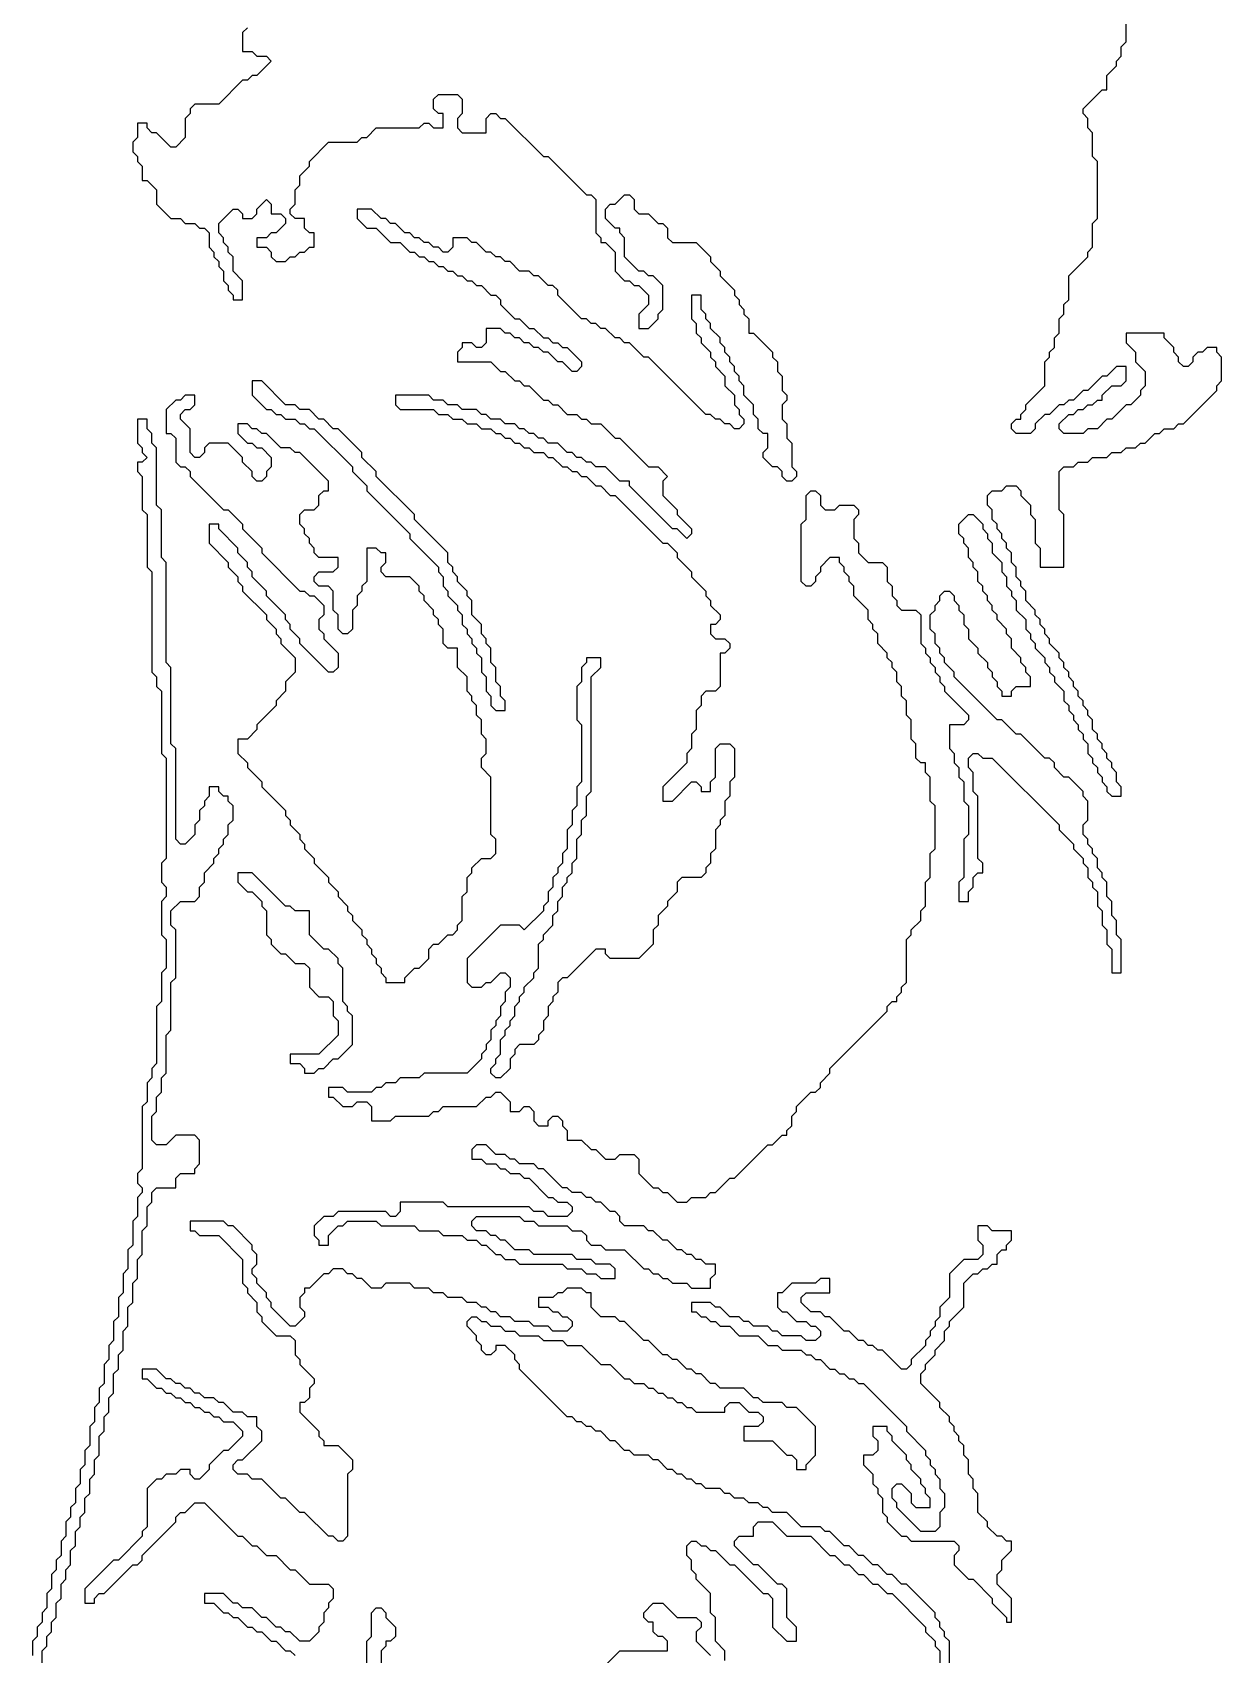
# Model space of a CAD drawing. Header units: metres. Extents: x 0 to 100, y 0 to 128.
# Drawn here: x 66.15 to 72.38, y 74.23 to 82.73 of the extents above; entities that cross this region are included whole.
import ezdxf

# ---------------------------------------------------------------- set-up
doc = ezdxf.new("R2010")
doc.units = ezdxf.units.M

msp = doc.modelspace()

# ---------------------------------------------------------------- linework, layer by layer
for points in [[(67.275, 82.75), (67.25, 82.725), (67.25, 82.625), (67.3, 82.625), (67.325, 82.6), (67.375, 82.6), (67.4, 82.575), (67.325, 82.5), (67.3, 82.5), (67.275, 82.475), (67.25, 82.475), (67.125, 82.35), (67, 82.35), (66.975, 82.325), (66.975, 82.3), (66.95, 82.275), (66.95, 82.175), (66.9, 82.125), (66.875, 82.125), (66.8, 82.2), (66.775, 82.2), (66.75, 82.225), (66.75, 82.25), (66.7, 82.25), (66.7, 82.175), (66.675, 82.15), (66.675, 82.1), (66.7, 82.075), (66.7, 82.05), (66.725, 82.025), (66.725, 81.95), (66.75, 81.95), (66.8, 81.9), (66.8, 81.825), (66.875, 81.75), (66.925, 81.75), (66.95, 81.725), (67, 81.725), (67.025, 81.7), (67.05, 81.7), (67.075, 81.675), (67.075, 81.6), (67.1, 81.575), (67.1, 81.55), (67.125, 81.525), (67.125, 81.5), (67.15, 81.475), (67.15, 81.425), (67.175, 81.4), (67.175, 81.375), (67.2, 81.35), (67.2, 81.325), (67.25, 81.325), (67.25, 81.425), (67.2, 81.475), (67.2, 81.55), (67.175, 81.575), (67.175, 81.6), (67.15, 81.625), (67.15, 81.65), (67.125, 81.675), (67.125, 81.725), (67.2, 81.8), (67.225, 81.8), (67.25, 81.775), (67.25, 81.75), (67.3, 81.75), (67.325, 81.775), (67.325, 81.8), (67.375, 81.85), (67.4, 81.825), (67.4, 81.775), (67.45, 81.775), (67.475, 81.75), (67.475, 81.725), (67.425, 81.675), (67.4, 81.675), (67.375, 81.65), (67.325, 81.65), (67.325, 81.6), (67.375, 81.6), (67.4, 81.575), (67.4, 81.55), (67.425, 81.525), (67.475, 81.525), (67.5, 81.55), (67.525, 81.55), (67.55, 81.575), (67.575, 81.575), (67.6, 81.6), (67.625, 81.6), (67.625, 81.675), (67.6, 81.675), (67.575, 81.7), (67.575, 81.75), (67.525, 81.75), (67.5, 81.775), (67.5, 81.8), (67.525, 81.825), (67.525, 81.9), (67.55, 81.925), (67.55, 81.975), (67.6, 82.025), (67.6, 82.05), (67.7, 82.15), (67.85, 82.15), (67.875, 82.175), (67.9, 82.175), (67.95, 82.225), (68.175, 82.225), (68.2, 82.25), (68.225, 82.25), (68.25, 82.225), (68.3, 82.225), (68.3, 82.3), (68.275, 82.3), (68.25, 82.325), (68.25, 82.375), (68.275, 82.4), (68.375, 82.4), (68.4, 82.375), (68.4, 82.3), (68.375, 82.275), (68.375, 82.225), (68.4, 82.2), (68.525, 82.2), (68.525, 82.275), (68.55, 82.3), (68.575, 82.3), (68.6, 82.275), (68.625, 82.275), (68.825, 82.075), (68.85, 82.075), (69.05, 81.875), (69.075, 81.875), (69.1, 81.85), (69.1, 81.675), (69.125, 81.65), (69.125, 81.625), (69.15, 81.625), (69.2, 81.575), (69.2, 81.475), (69.25, 81.425), (69.275, 81.425), (69.3, 81.4), (69.325, 81.4), (69.375, 81.35), (69.375, 81.3), (69.325, 81.25), (69.325, 81.175), (69.375, 81.175), (69.425, 81.225), (69.425, 81.25), (69.45, 81.275), (69.45, 81.4), (69.4, 81.45), (69.375, 81.45), (69.35, 81.475), (69.325, 81.475), (69.25, 81.55), (69.25, 81.65), (69.225, 81.675), (69.225, 81.7), (69.2, 81.7), (69.15, 81.75), (69.15, 81.8), (69.175, 81.825), (69.2, 81.825), (69.25, 81.875), (69.275, 81.875), (69.3, 81.85), (69.3, 81.8), (69.325, 81.775), (69.375, 81.775), (69.425, 81.725), (69.45, 81.725), (69.475, 81.7), (69.475, 81.65), (69.5, 81.625), (69.625, 81.625), (69.7, 81.55), (69.7, 81.525), (69.75, 81.475), (69.75, 81.45), (69.825, 81.375), (69.825, 81.35), (69.85, 81.325), (69.85, 81.3), (69.875, 81.275), (69.875, 81.25), (69.9, 81.225), (69.9, 81.15), (69.925, 81.15), (70.025, 81.05), (70.025, 81.025), (70.05, 81), (70.05, 80.95), (70.075, 80.925), (70.075, 80.85), (70.1, 80.825), (70.1, 80.8), (70.075, 80.775), (70.075, 80.7), (70.1, 80.675), (70.1, 80.6), (70.125, 80.575), (70.125, 80.45), (70.15, 80.425), (70.15, 80.4), (70.125, 80.375), (70.1, 80.375), (70.075, 80.4), (70.075, 80.425), (70.05, 80.45), (70.025, 80.45), (69.975, 80.5), (69.975, 80.525), (70, 80.55), (70, 80.625), (69.975, 80.625), (69.95, 80.65), (69.95, 80.7), (69.925, 80.725), (69.925, 80.775), (69.875, 80.825), (69.875, 80.875), (69.85, 80.9), (69.85, 80.925), (69.825, 80.95), (69.825, 80.975), (69.8, 81), (69.8, 81.025), (69.775, 81.05), (69.775, 81.075), (69.75, 81.1), (69.75, 81.125), (69.7, 81.175), (69.7, 81.2), (69.675, 81.225), (69.675, 81.25), (69.65, 81.275), (69.65, 81.35), (69.6, 81.35), (69.6, 81.225), (69.625, 81.2), (69.625, 81.15), (69.65, 81.125), (69.65, 81.1), (69.7, 81.05), (69.7, 81.025), (69.725, 81), (69.725, 80.975), (69.775, 80.925), (69.775, 80.875), (69.825, 80.825), (69.825, 80.775), (69.85, 80.75), (69.85, 80.725), (69.875, 80.7), (69.875, 80.675), (69.85, 80.65), (69.825, 80.65), (69.8, 80.675), (69.775, 80.675), (69.75, 80.7), (69.725, 80.7), (69.7, 80.725), (69.675, 80.725), (69.375, 81.025), (69.35, 81.025), (69.275, 81.1), (69.25, 81.1), (69.225, 81.125), (69.2, 81.125), (69.15, 81.175), (69.125, 81.175), (69.1, 81.2), (69.075, 81.2), (69.05, 81.225), (69.025, 81.225), (68.9, 81.35), (68.9, 81.375), (68.875, 81.4), (68.85, 81.4), (68.8, 81.45), (68.775, 81.45), (68.75, 81.475), (68.7, 81.475), (68.65, 81.525), (68.625, 81.525), (68.6, 81.55), (68.575, 81.55), (68.55, 81.575), (68.525, 81.575), (68.475, 81.625), (68.45, 81.625), (68.425, 81.65), (68.35, 81.65), (68.35, 81.6), (68.325, 81.575), (68.3, 81.575), (68.275, 81.6), (68.25, 81.6), (68.225, 81.625), (68.2, 81.625), (68.175, 81.65), (68.15, 81.65), (68.125, 81.675), (68.1, 81.675), (68.05, 81.725), (68.025, 81.725), (68, 81.75), (67.975, 81.75), (67.925, 81.8), (67.85, 81.8), (67.85, 81.75), (67.9, 81.7), (67.95, 81.7), (68.025, 81.625), (68.075, 81.625), (68.125, 81.575), (68.15, 81.575), (68.175, 81.55), (68.2, 81.55), (68.225, 81.525), (68.25, 81.525), (68.275, 81.5), (68.3, 81.5), (68.325, 81.475), (68.35, 81.475), (68.375, 81.45), (68.4, 81.45), (68.425, 81.425), (68.45, 81.425), (68.475, 81.4), (68.5, 81.4), (68.55, 81.35), (68.575, 81.35), (68.6, 81.325), (68.6, 81.3), (68.675, 81.225), (68.7, 81.225), (68.75, 81.175), (68.775, 81.175), (68.825, 81.125), (68.85, 81.125), (68.875, 81.1), (68.9, 81.1), (68.925, 81.075), (68.95, 81.075), (69.025, 81), (69.025, 80.975), (69, 80.95), (68.975, 80.95), (68.925, 81), (68.9, 81), (68.85, 81.05), (68.825, 81.05), (68.8, 81.075), (68.775, 81.075), (68.75, 81.1), (68.725, 81.1), (68.7, 81.125), (68.675, 81.125), (68.65, 81.15), (68.625, 81.15), (68.6, 81.175), (68.525, 81.175), (68.525, 81.1), (68.5, 81.075), (68.475, 81.075), (68.45, 81.1), (68.4, 81.1), (68.4, 81.075), (68.375, 81.05), (68.375, 81), (68.55, 81), (68.6, 80.95), (68.625, 80.95), (68.675, 80.9), (68.7, 80.9), (68.725, 80.875), (68.75, 80.875), (68.825, 80.8), (68.85, 80.8), (68.875, 80.775), (68.9, 80.775), (68.95, 80.725), (69, 80.725), (69.025, 80.7), (69.05, 80.7), (69.075, 80.675), (69.125, 80.675), (69.2, 80.6), (69.225, 80.6), (69.375, 80.45), (69.425, 80.45), (69.475, 80.4), (69.45, 80.375), (69.45, 80.3), (69.525, 80.225), (69.525, 80.2), (69.6, 80.125), (69.6, 80.1), (69.575, 80.075), (69.525, 80.125), (69.5, 80.125), (69.275, 80.35), (69.275, 80.375), (69.225, 80.375), (69.15, 80.45), (69.1, 80.45), (69.075, 80.475), (69.05, 80.475), (69.025, 80.5), (69, 80.5), (68.975, 80.525), (68.95, 80.525), (68.9, 80.575), (68.85, 80.575), (68.825, 80.6), (68.8, 80.6), (68.775, 80.625), (68.75, 80.625), (68.725, 80.65), (68.7, 80.65), (68.675, 80.675), (68.625, 80.675), (68.6, 80.7), (68.55, 80.7), (68.525, 80.725), (68.5, 80.725), (68.475, 80.75), (68.4, 80.75), (68.375, 80.775), (68.325, 80.775), (68.3, 80.8), (68.25, 80.8), (68.225, 80.825), (68.05, 80.825), (68.05, 80.775), (68.075, 80.75), (68.25, 80.75), (68.275, 80.725), (68.325, 80.725), (68.35, 80.7), (68.4, 80.7), (68.425, 80.675), (68.475, 80.675), (68.5, 80.65), (68.55, 80.65), (68.575, 80.625), (68.6, 80.625), (68.625, 80.6), (68.65, 80.6), (68.675, 80.575), (68.7, 80.575), (68.725, 80.55), (68.75, 80.55), (68.775, 80.525), (68.825, 80.525), (68.85, 80.5), (68.875, 80.5), (68.925, 80.45), (68.95, 80.45), (68.975, 80.425), (69, 80.425), (69.025, 80.4), (69.05, 80.4), (69.1, 80.35), (69.125, 80.35), (69.175, 80.3), (69.2, 80.3), (69.45, 80.05), (69.475, 80.05), (69.525, 80), (69.525, 79.975), (69.6, 79.9), (69.6, 79.875), (69.675, 79.8), (69.675, 79.775), (69.7, 79.75), (69.7, 79.725), (69.75, 79.675), (69.75, 79.65), (69.725, 79.625), (69.7, 79.625), (69.7, 79.575), (69.725, 79.55), (69.775, 79.55), (69.8, 79.525), (69.8, 79.5), (69.775, 79.475), (69.75, 79.475), (69.75, 79.3), (69.725, 79.275), (69.675, 79.275), (69.65, 79.25), (69.65, 79.2), (69.625, 79.175), (69.625, 79.075), (69.6, 79.05), (69.6, 78.975), (69.575, 78.95), (69.575, 78.9), (69.45, 78.775), (69.45, 78.7), (69.5, 78.7), (69.6, 78.8), (69.625, 78.8), (69.65, 78.775), (69.65, 78.75), (69.7, 78.75), (69.7, 78.8), (69.725, 78.825), (69.725, 78.975), (69.75, 79), (69.8, 79), (69.825, 78.975), (69.825, 78.825), (69.8, 78.8), (69.8, 78.725), (69.775, 78.7), (69.775, 78.625), (69.75, 78.6), (69.75, 78.575), (69.725, 78.55), (69.725, 78.45), (69.7, 78.425), (69.7, 78.375), (69.675, 78.35), (69.675, 78.325), (69.65, 78.3), (69.55, 78.3), (69.525, 78.275), (69.525, 78.225), (69.475, 78.175), (69.475, 78.15), (69.425, 78.1), (69.425, 78.05), (69.4, 78.025), (69.4, 77.95), (69.325, 77.875), (69.175, 77.875), (69.15, 77.9), (69.15, 77.925), (69.1, 77.925), (68.95, 77.775), (68.925, 77.775), (68.9, 77.75), (68.9, 77.7), (68.875, 77.675), (68.875, 77.65), (68.85, 77.625), (68.85, 77.575), (68.825, 77.55), (68.825, 77.5), (68.8, 77.475), (68.8, 77.45), (68.775, 77.425), (68.7, 77.425), (68.675, 77.4), (68.675, 77.375), (68.65, 77.35), (68.65, 77.3), (68.6, 77.25), (68.575, 77.25), (68.55, 77.275), (68.55, 77.3), (68.575, 77.325), (68.575, 77.35), (68.6, 77.375), (68.6, 77.45), (68.625, 77.475), (68.625, 77.5), (68.65, 77.525), (68.65, 77.55), (68.675, 77.575), (68.675, 77.625), (68.7, 77.65), (68.7, 77.675), (68.725, 77.7), (68.725, 77.725), (68.775, 77.775), (68.775, 77.8), (68.8, 77.825), (68.8, 77.95), (68.825, 77.975), (68.825, 78), (68.875, 78.05), (68.875, 78.1), (68.9, 78.125), (68.9, 78.175), (68.925, 78.2), (68.925, 78.25), (68.95, 78.275), (68.95, 78.3), (68.975, 78.325), (68.975, 78.375), (69, 78.4), (69, 78.5), (69.025, 78.525), (69.025, 78.6), (69.05, 78.625), (69.05, 78.725), (69.075, 78.75), (69.075, 79.35), (69.125, 79.4), (69.125, 79.45), (69.05, 79.45), (69.05, 79.425), (69.025, 79.4), (69.025, 79.325), (69, 79.3), (69, 79.125), (69.025, 79.1), (69.025, 78.8), (69, 78.775), (69, 78.675), (68.975, 78.65), (68.975, 78.575), (68.95, 78.55), (68.95, 78.45), (68.925, 78.425), (68.925, 78.375), (68.9, 78.35), (68.9, 78.325), (68.875, 78.3), (68.875, 78.25), (68.85, 78.225), (68.85, 78.175), (68.825, 78.15), (68.825, 78.125), (68.725, 78.025), (68.7, 78.05), (68.6, 78.05), (68.425, 77.875), (68.425, 77.75), (68.45, 77.725), (68.5, 77.725), (68.525, 77.75), (68.55, 77.75), (68.6, 77.8), (68.625, 77.8), (68.65, 77.775), (68.65, 77.725), (68.625, 77.7), (68.625, 77.65), (68.6, 77.625), (68.6, 77.575), (68.575, 77.55), (68.575, 77.525), (68.55, 77.5), (68.55, 77.45), (68.525, 77.425), (68.525, 77.4), (68.5, 77.375), (68.5, 77.35), (68.425, 77.275), (68.2, 77.275), (68.175, 77.25), (68.075, 77.25), (68.05, 77.225), (68, 77.225), (67.975, 77.2), (67.95, 77.2), (67.925, 77.175), (67.8, 77.175), (67.775, 77.2), (67.7, 77.2), (67.7, 77.15), (67.725, 77.15), (67.775, 77.1), (67.825, 77.1), (67.85, 77.125), (67.9, 77.125), (67.925, 77.1), (67.925, 77.025), (68.025, 77.025), (68.05, 77.05), (68.225, 77.05), (68.25, 77.075), (68.275, 77.075), (68.3, 77.1), (68.475, 77.1), (68.525, 77.15), (68.55, 77.15), (68.575, 77.175), (68.6, 77.175), (68.65, 77.125), (68.65, 77.075), (68.7, 77.075), (68.725, 77.1), (68.75, 77.1), (68.775, 77.075), (68.775, 77.025), (68.8, 77), (68.85, 77), (68.85, 77.025), (68.875, 77.05), (68.9, 77.05), (68.925, 77.025), (68.925, 77), (68.95, 76.975), (68.95, 76.925), (69.025, 76.925), (69.075, 76.875), (69.1, 76.875), (69.15, 76.825), (69.2, 76.825), (69.225, 76.85), (69.3, 76.85), (69.325, 76.825), (69.325, 76.75), (69.4, 76.675), (69.425, 76.675), (69.45, 76.65), (69.475, 76.65), (69.525, 76.6), (69.575, 76.6), (69.6, 76.625), (69.675, 76.625), (69.7, 76.65), (69.725, 76.65), (69.8, 76.725), (69.825, 76.725), (70, 76.9), (70.025, 76.9), (70.075, 76.95), (70.1, 76.95), (70.1, 76.975), (70.125, 77), (70.125, 77.05), (70.15, 77.075), (70.15, 77.1), (70.225, 77.175), (70.25, 77.175), (70.275, 77.2), (70.275, 77.225), (70.325, 77.275), (70.325, 77.3), (70.625, 77.6), (70.625, 77.625), (70.65, 77.65), (70.675, 77.65), (70.675, 77.675), (70.7, 77.7), (70.7, 77.725), (70.725, 77.75), (70.725, 77.975), (70.75, 78), (70.75, 78.025), (70.8, 78.075), (70.8, 78.125), (70.825, 78.15), (70.825, 78.275), (70.85, 78.3), (70.85, 78.425), (70.875, 78.45), (70.875, 78.675), (70.85, 78.7), (70.85, 78.825), (70.825, 78.85), (70.825, 78.9), (70.8, 78.9), (70.775, 78.925), (70.775, 79), (70.75, 79.025), (70.75, 79.125), (70.725, 79.15), (70.725, 79.225), (70.7, 79.25), (70.7, 79.3), (70.675, 79.325), (70.675, 79.375), (70.65, 79.4), (70.65, 79.425), (70.625, 79.45), (70.625, 79.475), (70.575, 79.525), (70.575, 79.575), (70.55, 79.6), (70.55, 79.625), (70.525, 79.65), (70.525, 79.7), (70.45, 79.775), (70.45, 79.825), (70.425, 79.85), (70.425, 79.875), (70.4, 79.9), (70.4, 79.925), (70.375, 79.95), (70.375, 79.975), (70.325, 79.975), (70.275, 79.925), (70.275, 79.9), (70.25, 79.875), (70.25, 79.85), (70.225, 79.825), (70.2, 79.825), (70.175, 79.85), (70.175, 80.15), (70.2, 80.175), (70.2, 80.3), (70.225, 80.325), (70.25, 80.325), (70.275, 80.3), (70.275, 80.25), (70.3, 80.225), (70.35, 80.225), (70.375, 80.25), (70.45, 80.25), (70.475, 80.225), (70.475, 80.2), (70.45, 80.175), (70.45, 80.075), (70.475, 80.05), (70.475, 80), (70.525, 79.95), (70.6, 79.95), (70.625, 79.925), (70.625, 79.85), (70.65, 79.825), (70.65, 79.775), (70.675, 79.75), (70.675, 79.725), (70.7, 79.7), (70.775, 79.7), (70.8, 79.675), (70.8, 79.525), (70.825, 79.5), (70.825, 79.475), (70.85, 79.45), (70.85, 79.425), (70.875, 79.4), (70.875, 79.375), (70.9, 79.35), (70.9, 79.325), (70.925, 79.3), (70.925, 79.275), (71.05, 79.15), (71.05, 79.125), (71.025, 79.1), (70.95, 79.1), (70.95, 78.975), (70.975, 78.95), (70.975, 78.9), (71, 78.875), (71, 78.825), (71.025, 78.8), (71.025, 78.7), (71.05, 78.675), (71.05, 78.525), (71.025, 78.5), (71.025, 78.3), (71, 78.275), (71, 78.175), (71.05, 78.175), (71.05, 78.225), (71.075, 78.25), (71.075, 78.3), (71.1, 78.325), (71.125, 78.325), (71.125, 78.375), (71.1, 78.4), (71.1, 78.725), (71.075, 78.75), (71.075, 78.85), (71.05, 78.875), (71.05, 78.925), (71.075, 78.95), (71.1, 78.95), (71.125, 78.925), (71.175, 78.925), (71.525, 78.575), (71.525, 78.55), (71.6, 78.475), (71.6, 78.45), (71.65, 78.4), (71.65, 78.375), (71.675, 78.35), (71.675, 78.3), (71.7, 78.275), (71.7, 78.25), (71.725, 78.225), (71.725, 78.15), (71.75, 78.125), (71.75, 78.05), (71.775, 78.025), (71.775, 77.95), (71.8, 77.925), (71.8, 77.8), (71.85, 77.8), (71.85, 77.975), (71.825, 78), (71.825, 78.075), (71.8, 78.1), (71.8, 78.175), (71.775, 78.2), (71.775, 78.275), (71.75, 78.3), (71.75, 78.325), (71.725, 78.35), (71.725, 78.4), (71.7, 78.425), (71.7, 78.45), (71.675, 78.475), (71.675, 78.5), (71.65, 78.525), (71.65, 78.575), (71.675, 78.6), (71.675, 78.7), (71.65, 78.725), (71.65, 78.75), (71.575, 78.825), (71.55, 78.825), (71.5, 78.875), (71.5, 78.9), (71.475, 78.925), (71.45, 78.925), (71.325, 79.05), (71.3, 79.05), (71.225, 79.125), (71.2, 79.125), (70.975, 79.35), (70.975, 79.375), (70.925, 79.425), (70.925, 79.45), (70.9, 79.475), (70.9, 79.5), (70.875, 79.525), (70.875, 79.575), (70.85, 79.6), (70.85, 79.675), (70.875, 79.7), (70.875, 79.725), (70.9, 79.75), (70.9, 79.775), (70.925, 79.8), (70.95, 79.8), (70.975, 79.775), (70.975, 79.75), (71, 79.725), (71, 79.7), (71.025, 79.675), (71.025, 79.625), (71.05, 79.6), (71.05, 79.55), (71.1, 79.5), (71.1, 79.475), (71.15, 79.425), (71.15, 79.4), (71.175, 79.375), (71.175, 79.35), (71.2, 79.325), (71.2, 79.3), (71.225, 79.275), (71.225, 79.25), (71.275, 79.25), (71.275, 79.275), (71.3, 79.3), (71.375, 79.3), (71.375, 79.35), (71.35, 79.375), (71.35, 79.4), (71.325, 79.425), (71.325, 79.45), (71.275, 79.5), (71.275, 79.55), (71.25, 79.575), (71.25, 79.6), (71.2, 79.65), (71.2, 79.675), (71.175, 79.7), (71.175, 79.725), (71.15, 79.75), (71.15, 79.775), (71.125, 79.8), (71.125, 79.825), (71.1, 79.85), (71.1, 79.9), (71.075, 79.925), (71.075, 79.95), (71.05, 79.975), (71.05, 80.025), (71.025, 80.05), (71.025, 80.075), (71, 80.1), (71, 80.15), (71.05, 80.2), (71.075, 80.2), (71.125, 80.15), (71.125, 80.125), (71.15, 80.1), (71.15, 80.075), (71.175, 80.05), (71.175, 80), (71.225, 79.95), (71.225, 79.9), (71.25, 79.875), (71.25, 79.825), (71.275, 79.8), (71.275, 79.775), (71.3, 79.75), (71.3, 79.7), (71.35, 79.65), (71.35, 79.6), (71.375, 79.575), (71.375, 79.55), (71.4, 79.525), (71.4, 79.5), (71.45, 79.45), (71.45, 79.425), (71.475, 79.4), (71.475, 79.375), (71.5, 79.35), (71.5, 79.325), (71.55, 79.275), (71.55, 79.225), (71.575, 79.2), (71.575, 79.175), (71.6, 79.15), (71.6, 79.125), (71.625, 79.1), (71.625, 79.075), (71.65, 79.05), (71.65, 79.025), (71.675, 79), (71.675, 78.95), (71.7, 78.925), (71.7, 78.9), (71.725, 78.875), (71.725, 78.85), (71.75, 78.825), (71.75, 78.8), (71.775, 78.775), (71.775, 78.75), (71.8, 78.725), (71.85, 78.725), (71.85, 78.775), (71.825, 78.8), (71.825, 78.85), (71.8, 78.875), (71.8, 78.9), (71.775, 78.925), (71.775, 78.95), (71.75, 78.975), (71.75, 79), (71.725, 79.025), (71.725, 79.05), (71.7, 79.075), (71.7, 79.125), (71.675, 79.15), (71.675, 79.175), (71.65, 79.2), (71.65, 79.225), (71.625, 79.25), (71.625, 79.275), (71.6, 79.3), (71.6, 79.325), (71.575, 79.35), (71.575, 79.375), (71.55, 79.4), (71.55, 79.425), (71.525, 79.45), (71.525, 79.475), (71.475, 79.525), (71.475, 79.55), (71.45, 79.575), (71.45, 79.6), (71.425, 79.625), (71.425, 79.65), (71.4, 79.675), (71.4, 79.7), (71.35, 79.75), (71.35, 79.8), (71.325, 79.825), (71.325, 79.85), (71.3, 79.875), (71.3, 79.925), (71.275, 79.95), (71.275, 80), (71.25, 80.025), (71.25, 80.05), (71.225, 80.075), (71.225, 80.1), (71.2, 80.125), (71.2, 80.15), (71.175, 80.175), (71.175, 80.225), (71.15, 80.25), (71.15, 80.3), (71.175, 80.325), (71.225, 80.325), (71.25, 80.35), (71.3, 80.35), (71.325, 80.325), (71.325, 80.3), (71.375, 80.25), (71.375, 80.2), (71.4, 80.175), (71.4, 80.05), (71.425, 80.025), (71.425, 79.925), (71.55, 79.925), (71.55, 80.2), (71.525, 80.225), (71.525, 80.425), (71.55, 80.45), (71.6, 80.45), (71.625, 80.475), (71.675, 80.475), (71.7, 80.5), (71.775, 80.5), (71.8, 80.525), (71.85, 80.525), (71.875, 80.55), (71.925, 80.55), (71.95, 80.575), (71.975, 80.575), (72.025, 80.625), (72.05, 80.625), (72.075, 80.65), (72.125, 80.65), (72.15, 80.675), (72.175, 80.675), (72.35, 80.85), (72.35, 80.875), (72.375, 80.9), (72.375, 81.025), (72.35, 81.05), (72.35, 81.075), (72.3, 81.075), (72.275, 81.05), (72.25, 81.05), (72.225, 81.025), (72.225, 81), (72.2, 80.975), (72.175, 80.975), (72.15, 81), (72.15, 81.025), (72.125, 81.05), (72.125, 81.075), (72.075, 81.125), (72.075, 81.15), (71.875, 81.15), (71.875, 81.1), (71.925, 81.05), (71.925, 81), (71.975, 80.95), (71.975, 80.875), (71.95, 80.85), (71.95, 80.825), (71.9, 80.775), (71.875, 80.775), (71.8, 80.7), (71.775, 80.7), (71.725, 80.65), (71.675, 80.65), (71.65, 80.625), (71.55, 80.625), (71.525, 80.65), (71.525, 80.675), (71.575, 80.725), (71.6, 80.725), (71.625, 80.75), (71.65, 80.75), (71.675, 80.775), (71.7, 80.775), (71.725, 80.8), (71.75, 80.8), (71.75, 80.825), (71.8, 80.875), (71.85, 80.875), (71.875, 80.9), (71.875, 80.975), (71.825, 80.975), (71.775, 80.925), (71.75, 80.925), (71.675, 80.85), (71.65, 80.85), (71.6, 80.8), (71.575, 80.8), (71.55, 80.775), (71.525, 80.775), (71.475, 80.725), (71.45, 80.725), (71.4, 80.675), (71.4, 80.65), (71.375, 80.625), (71.3, 80.625), (71.275, 80.65), (71.275, 80.675), (71.3, 80.7), (71.325, 80.7), (71.325, 80.725), (71.35, 80.75), (71.35, 80.775), (71.45, 80.875), (71.45, 81), (71.475, 81.025), (71.475, 81.05), (71.5, 81.075), (71.5, 81.125), (71.525, 81.15), (71.525, 81.225), (71.55, 81.25), (71.55, 81.3), (71.575, 81.325), (71.575, 81.45), (71.675, 81.55), (71.675, 81.575), (71.7, 81.6), (71.7, 81.725), (71.725, 81.75), (71.725, 82.05), (71.7, 82.075), (71.7, 82.2), (71.675, 82.225), (71.675, 82.275), (71.65, 82.3), (71.65, 82.325), (71.75, 82.425), (71.775, 82.425), (71.775, 82.5), (71.825, 82.55), (71.825, 82.575), (71.85, 82.6), (71.85, 82.65), (71.875, 82.675), (71.875, 82.825)], [(66.2, 74.175), (66.2, 74.25), (66.225, 74.275), (66.225, 74.325), (66.25, 74.35), (66.25, 74.4), (66.275, 74.425), (66.275, 74.5), (66.3, 74.525), (66.3, 74.6), (66.325, 74.625), (66.325, 74.675), (66.35, 74.7), (66.35, 74.775), (66.375, 74.8), (66.375, 74.875), (66.4, 74.9), (66.4, 74.95), (66.425, 74.975), (66.425, 75.05), (66.45, 75.075), (66.45, 75.15), (66.475, 75.175), (66.475, 75.25), (66.5, 75.275), (66.5, 75.375), (66.525, 75.4), (66.525, 75.475), (66.55, 75.5), (66.55, 75.575), (66.575, 75.6), (66.575, 75.7), (66.6, 75.725), (66.6, 75.8), (66.625, 75.825), (66.625, 75.925), (66.65, 75.95), (66.65, 76.05), (66.675, 76.075), (66.675, 76.175), (66.7, 76.2), (66.7, 76.3), (66.725, 76.325), (66.725, 76.45), (66.75, 76.475), (66.75, 76.575), (66.775, 76.6), (66.775, 76.65), (66.8, 76.675), (66.9, 76.675), (66.9, 76.725), (66.925, 76.75), (67, 76.75), (67, 76.775), (67.025, 76.8), (67.025, 76.925), (67, 76.95), (66.9, 76.95), (66.85, 76.9), (66.8, 76.9), (66.775, 76.925), (66.775, 77.05), (66.8, 77.075), (66.8, 77.15), (66.825, 77.175), (66.825, 77.25), (66.85, 77.275), (66.85, 77.475), (66.875, 77.5), (66.875, 77.75), (66.9, 77.775), (66.9, 78.025), (66.875, 78.05), (66.875, 78.125), (66.925, 78.175), (67, 78.175), (67.025, 78.2), (67.025, 78.25), (67.05, 78.275), (67.05, 78.325), (67.1, 78.375), (67.1, 78.4), (67.125, 78.425), (67.125, 78.45), (67.15, 78.475), (67.15, 78.5), (67.175, 78.525), (67.175, 78.575), (67.2, 78.6), (67.2, 78.675), (67.175, 78.7), (67.175, 78.725), (67.15, 78.725), (67.125, 78.75), (67.125, 78.775), (67.075, 78.775), (67.075, 78.725), (67.05, 78.7), (67.05, 78.675), (67.025, 78.65), (67.025, 78.6), (67, 78.575), (67, 78.525), (66.95, 78.475), (66.925, 78.475), (66.9, 78.5), (66.9, 78.975), (66.875, 79), (66.875, 79.4), (66.85, 79.425), (66.85, 79.95), (66.825, 79.975), (66.825, 80.225), (66.8, 80.25), (66.8, 80.55), (66.775, 80.575), (66.775, 80.625), (66.75, 80.65), (66.75, 80.7), (66.7, 80.7), (66.7, 80.575), (66.725, 80.55), (66.725, 80.525), (66.75, 80.5), (66.725, 80.475), (66.7, 80.475), (66.7, 80.425), (66.725, 80.4), (66.725, 80.225), (66.75, 80.2), (66.75, 79.925), (66.775, 79.9), (66.775, 79.375), (66.8, 79.35), (66.8, 79.3), (66.825, 79.275), (66.825, 78.95), (66.85, 78.925), (66.85, 78.4), (66.825, 78.375), (66.825, 78.275), (66.85, 78.25), (66.85, 78.2), (66.825, 78.175), (66.825, 78), (66.85, 77.975), (66.85, 77.825), (66.825, 77.8), (66.825, 77.65), (66.8, 77.625), (66.8, 77.325), (66.775, 77.3), (66.775, 77.25), (66.75, 77.225), (66.75, 77.125), (66.725, 77.1), (66.725, 76.775), (66.7, 76.75), (66.7, 76.7), (66.725, 76.675), (66.725, 76.65), (66.7, 76.625), (66.7, 76.525), (66.675, 76.5), (66.675, 76.375), (66.65, 76.35), (66.65, 76.25), (66.625, 76.225), (66.625, 76.125), (66.6, 76.1), (66.6, 76), (66.575, 75.975), (66.575, 75.875), (66.55, 75.85), (66.55, 75.775), (66.525, 75.75), (66.525, 75.65), (66.5, 75.625), (66.5, 75.55), (66.475, 75.525), (66.475, 75.45), (66.45, 75.425), (66.45, 75.325), (66.425, 75.3), (66.425, 75.225), (66.4, 75.2), (66.4, 75.125), (66.375, 75.1), (66.375, 75.025), (66.35, 75), (66.35, 74.95), (66.325, 74.925), (66.325, 74.85), (66.3, 74.825), (66.3, 74.75), (66.275, 74.725), (66.275, 74.675), (66.25, 74.65), (66.25, 74.575), (66.225, 74.55), (66.225, 74.475), (66.2, 74.45), (66.2, 74.4), (66.175, 74.375), (66.175, 74.325), (66.15, 74.3), (66.15, 74.225)], [(70.95, 74.175), (70.95, 74.3), (70.925, 74.325), (70.925, 74.35), (70.9, 74.375), (70.9, 74.4), (70.875, 74.425), (70.875, 74.45), (70.725, 74.6), (70.7, 74.6), (70.65, 74.65), (70.625, 74.65), (70.575, 74.7), (70.55, 74.7), (70.5, 74.75), (70.475, 74.75), (70.425, 74.8), (70.4, 74.8), (70.325, 74.875), (70.3, 74.875), (70.275, 74.9), (70.175, 74.9), (70.1, 74.975), (70.025, 74.975), (70, 75), (69.975, 75), (69.95, 75.025), (69.9, 75.025), (69.875, 75.05), (69.825, 75.05), (69.8, 75.075), (69.775, 75.075), (69.75, 75.1), (69.675, 75.1), (69.65, 75.125), (69.625, 75.125), (69.6, 75.15), (69.575, 75.15), (69.55, 75.175), (69.525, 75.175), (69.5, 75.2), (69.475, 75.2), (69.425, 75.25), (69.4, 75.25), (69.375, 75.275), (69.3, 75.275), (69.275, 75.3), (69.25, 75.3), (69.2, 75.35), (69.175, 75.35), (69.125, 75.4), (69.1, 75.4), (69.075, 75.425), (69.05, 75.425), (69.025, 75.45), (69, 75.45), (68.975, 75.475), (68.95, 75.475), (68.7, 75.725), (68.7, 75.75), (68.675, 75.775), (68.675, 75.8), (68.625, 75.85), (68.575, 75.85), (68.575, 75.825), (68.55, 75.8), (68.525, 75.8), (68.5, 75.825), (68.5, 75.85), (68.475, 75.875), (68.475, 75.9), (68.425, 75.95), (68.425, 75.975), (68.45, 76), (68.475, 76), (68.5, 75.975), (68.525, 75.975), (68.55, 75.95), (68.6, 75.95), (68.625, 75.925), (68.675, 75.925), (68.7, 75.9), (68.8, 75.9), (68.825, 75.875), (68.925, 75.875), (68.95, 75.85), (69.025, 75.85), (69.125, 75.75), (69.175, 75.75), (69.25, 75.675), (69.275, 75.675), (69.3, 75.65), (69.35, 75.65), (69.375, 75.625), (69.4, 75.625), (69.425, 75.6), (69.45, 75.6), (69.475, 75.575), (69.5, 75.575), (69.525, 75.55), (69.55, 75.55), (69.575, 75.525), (69.6, 75.525), (69.625, 75.5), (69.775, 75.5), (69.775, 75.525), (69.8, 75.55), (69.85, 75.55), (69.9, 75.5), (69.95, 75.5), (69.975, 75.475), (69.975, 75.45), (69.95, 75.425), (69.875, 75.425), (69.875, 75.35), (70.025, 75.35), (70.1, 75.275), (70.125, 75.275), (70.15, 75.25), (70.15, 75.2), (70.2, 75.2), (70.2, 75.225), (70.25, 75.275), (70.25, 75.425), (70.15, 75.525), (70.1, 75.525), (70.075, 75.55), (69.975, 75.55), (69.95, 75.575), (69.925, 75.575), (69.875, 75.625), (69.75, 75.625), (69.725, 75.65), (69.7, 75.65), (69.65, 75.7), (69.625, 75.7), (69.6, 75.725), (69.575, 75.725), (69.525, 75.775), (69.5, 75.775), (69.475, 75.8), (69.45, 75.8), (69.375, 75.875), (69.35, 75.875), (69.25, 75.975), (69.225, 75.975), (69.2, 76), (69.125, 76), (69.075, 76.05), (69.075, 76.125), (69.05, 76.125), (69.025, 76.15), (68.95, 76.15), (68.925, 76.125), (68.9, 76.125), (68.875, 76.1), (68.8, 76.1), (68.8, 76.05), (68.85, 76.05), (68.875, 76.025), (68.9, 76.025), (68.925, 76), (68.95, 76), (68.975, 75.975), (68.975, 75.95), (68.95, 75.925), (68.875, 75.925), (68.85, 75.95), (68.775, 75.95), (68.75, 75.975), (68.675, 75.975), (68.65, 76), (68.6, 76), (68.575, 76.025), (68.55, 76.025), (68.525, 76.05), (68.5, 76.05), (68.475, 76.075), (68.425, 76.075), (68.4, 76.1), (68.325, 76.1), (68.3, 76.125), (68.25, 76.125), (68.225, 76.15), (68.15, 76.15), (68.125, 76.175), (68, 76.175), (67.975, 76.15), (67.925, 76.15), (67.875, 76.2), (67.85, 76.2), (67.825, 76.225), (67.8, 76.225), (67.775, 76.25), (67.725, 76.25), (67.7, 76.225), (67.675, 76.225), (67.6, 76.15), (67.575, 76.15), (67.575, 76.125), (67.55, 76.1), (67.55, 76.05), (67.575, 76.025), (67.575, 76), (67.525, 75.95), (67.5, 75.95), (67.4, 76.05), (67.4, 76.075), (67.375, 76.1), (67.375, 76.125), (67.325, 76.175), (67.325, 76.2), (67.3, 76.225), (67.3, 76.25), (67.325, 76.275), (67.325, 76.325), (67.3, 76.35), (67.3, 76.375), (67.2, 76.475), (67.175, 76.475), (67.15, 76.5), (66.975, 76.5), (66.975, 76.45), (67, 76.45), (67.025, 76.425), (67.125, 76.425), (67.25, 76.3), (67.25, 76.175), (67.275, 76.15), (67.275, 76.125), (67.325, 76.075), (67.325, 76.025), (67.35, 76), (67.35, 75.975), (67.425, 75.9), (67.5, 75.9), (67.525, 75.875), (67.525, 75.8), (67.55, 75.775), (67.55, 75.75), (67.625, 75.675), (67.625, 75.65), (67.6, 75.625), (67.6, 75.575), (67.575, 75.55), (67.55, 75.55), (67.55, 75.5), (67.65, 75.4), (67.65, 75.375), (67.675, 75.35), (67.675, 75.325), (67.75, 75.325), (67.825, 75.25), (67.825, 75.2), (67.8, 75.175), (67.8, 74.85), (67.775, 74.825), (67.75, 74.825), (67.725, 74.85), (67.7, 74.85), (67.575, 74.975), (67.55, 74.975), (67.475, 75.05), (67.45, 75.05), (67.35, 75.15), (67.3, 75.15), (67.275, 75.175), (67.225, 75.175), (67.2, 75.2), (67.2, 75.225), (67.225, 75.25), (67.25, 75.25), (67.35, 75.35), (67.35, 75.4), (67.325, 75.425), (67.325, 75.475), (67.275, 75.475), (67.25, 75.5), (67.2, 75.5), (67.15, 75.55), (67.125, 75.55), (67.1, 75.575), (67.05, 75.575), (67.025, 75.6), (67, 75.6), (66.975, 75.625), (66.95, 75.625), (66.925, 75.65), (66.9, 75.65), (66.875, 75.675), (66.85, 75.675), (66.8, 75.725), (66.725, 75.725), (66.725, 75.675), (66.75, 75.675), (66.8, 75.625), (66.825, 75.625), (66.85, 75.6), (66.875, 75.6), (66.9, 75.575), (66.925, 75.575), (66.95, 75.55), (66.975, 75.55), (67, 75.525), (67.025, 75.525), (67.05, 75.5), (67.075, 75.5), (67.1, 75.475), (67.125, 75.475), (67.15, 75.45), (67.2, 75.45), (67.25, 75.4), (67.25, 75.375), (67.175, 75.3), (67.15, 75.3), (67.075, 75.225), (67.075, 75.2), (67.025, 75.15), (67, 75.15), (66.975, 75.175), (66.975, 75.2), (66.925, 75.2), (66.9, 75.175), (66.85, 75.175), (66.825, 75.15), (66.8, 75.15), (66.75, 75.1), (66.75, 74.9), (66.725, 74.875), (66.725, 74.85), (66.6, 74.725), (66.575, 74.725), (66.425, 74.575), (66.425, 74.5), (66.475, 74.5), (66.475, 74.525), (66.5, 74.55), (66.525, 74.55), (66.675, 74.7), (66.7, 74.7), (66.725, 74.725), (66.725, 74.75), (66.9, 74.925), (66.9, 74.95), (66.925, 74.975), (66.95, 74.975), (67, 75.025), (67.05, 75.025), (67.225, 74.85), (67.25, 74.85), (67.3, 74.8), (67.325, 74.8), (67.375, 74.75), (67.425, 74.75), (67.5, 74.675), (67.525, 74.675), (67.6, 74.6), (67.7, 74.6), (67.725, 74.575), (67.725, 74.525), (67.7, 74.5), (67.7, 74.475), (67.675, 74.45), (67.675, 74.4), (67.65, 74.375), (67.65, 74.35), (67.6, 74.3), (67.55, 74.3), (67.5, 74.35), (67.475, 74.35), (67.45, 74.375), (67.425, 74.375), (67.375, 74.425), (67.35, 74.425), (67.3, 74.475), (67.25, 74.475), (67.225, 74.5), (67.2, 74.5), (67.15, 74.55), (67.05, 74.55), (67.05, 74.5), (67.1, 74.5), (67.15, 74.45), (67.175, 74.45), (67.2, 74.425), (67.225, 74.425), (67.275, 74.375), (67.3, 74.375), (67.325, 74.35), (67.35, 74.35), (67.4, 74.3), (67.425, 74.3), (67.475, 74.25), (67.5, 74.25), (67.525, 74.225)], [(69.775, 74.2), (69.775, 74.25), (69.725, 74.3), (69.725, 74.425), (69.7, 74.45), (69.7, 74.55), (69.625, 74.625), (69.625, 74.65), (69.6, 74.675), (69.6, 74.725), (69.575, 74.75), (69.575, 74.8), (69.6, 74.825), (69.625, 74.825), (69.65, 74.8), (69.675, 74.8), (69.7, 74.775), (69.725, 74.775), (69.8, 74.7), (69.825, 74.7), (69.975, 74.55), (70, 74.55), (70.025, 74.525), (70.025, 74.375), (70.1, 74.3), (70.15, 74.3), (70.15, 74.375), (70.1, 74.425), (70.1, 74.575), (70.075, 74.6), (70.05, 74.6), (69.95, 74.7), (69.925, 74.7), (69.825, 74.8), (69.825, 74.825), (69.85, 74.85), (69.925, 74.85), (69.925, 74.9), (69.95, 74.925), (70.025, 74.925), (70.1, 74.85), (70.225, 74.85), (70.325, 74.75), (70.35, 74.75), (70.4, 74.7), (70.425, 74.7), (70.475, 74.65), (70.5, 74.65), (70.55, 74.6), (70.575, 74.6), (70.625, 74.55), (70.65, 74.55), (70.825, 74.375), (70.825, 74.35), (70.875, 74.3), (70.875, 74.275), (70.9, 74.25), (70.9, 74.125)], [(69.1, 74.125), (69.225, 74.25), (69.475, 74.25), (69.475, 74.3), (69.45, 74.325), (69.425, 74.325), (69.4, 74.35), (69.4, 74.4), (69.375, 74.4), (69.35, 74.425), (69.35, 74.45), (69.4, 74.5), (69.45, 74.5), (69.525, 74.425), (69.625, 74.425), (69.65, 74.4), (69.65, 74.375), (69.625, 74.35), (69.625, 74.3), (69.7, 74.225)], [(67.9, 74.175), (67.9, 74.3), (67.925, 74.325), (67.925, 74.45), (67.95, 74.475), (67.975, 74.475), (68, 74.45), (68, 74.425), (68.05, 74.375), (68.05, 74.325), (68.025, 74.3), (68, 74.3), (68, 74.275), (67.975, 74.25), (67.975, 74.075)]]:
    msp.add_lwpolyline(points)
for points in [[(67.3, 80.9), (67.3, 80.825), (67.375, 80.75), (67.4, 80.75), (67.425, 80.725), (67.45, 80.725), (67.475, 80.7), (67.525, 80.7), (67.55, 80.675), (67.575, 80.675), (67.6, 80.65), (67.625, 80.65), (67.825, 80.45), (67.825, 80.425), (67.9, 80.35), (67.9, 80.325), (68.125, 80.1), (68.125, 80.075), (68.275, 79.925), (68.275, 79.9), (68.3, 79.875), (68.3, 79.825), (68.325, 79.8), (68.325, 79.775), (68.375, 79.725), (68.375, 79.7), (68.4, 79.675), (68.4, 79.625), (68.425, 79.6), (68.425, 79.575), (68.45, 79.55), (68.45, 79.525), (68.475, 79.5), (68.475, 79.475), (68.5, 79.45), (68.5, 79.375), (68.525, 79.35), (68.525, 79.275), (68.55, 79.25), (68.55, 79.2), (68.575, 79.175), (68.625, 79.175), (68.625, 79.225), (68.6, 79.25), (68.6, 79.3), (68.575, 79.325), (68.575, 79.4), (68.55, 79.425), (68.55, 79.5), (68.525, 79.525), (68.525, 79.55), (68.5, 79.575), (68.5, 79.625), (68.45, 79.675), (68.45, 79.75), (68.425, 79.775), (68.425, 79.8), (68.375, 79.85), (68.375, 79.875), (68.35, 79.9), (68.35, 79.925), (68.325, 79.95), (68.325, 80), (68.15, 80.175), (68.15, 80.2), (67.95, 80.4), (67.95, 80.425), (67.875, 80.5), (67.875, 80.525), (67.75, 80.65), (67.725, 80.65), (67.675, 80.7), (67.65, 80.7), (67.6, 80.75), (67.55, 80.75), (67.525, 80.775), (67.475, 80.775), (67.35, 80.9)], [(66.95, 80.825), (66.925, 80.8), (66.9, 80.8), (66.85, 80.75), (66.85, 80.625), (66.875, 80.625), (66.9, 80.6), (66.9, 80.475), (66.925, 80.45), (66.95, 80.45), (66.975, 80.425), (66.975, 80.4), (67.15, 80.225), (67.175, 80.225), (67.25, 80.15), (67.25, 80.125), (67.35, 80.025), (67.35, 80), (67.55, 79.8), (67.575, 79.8), (67.6, 79.775), (67.625, 79.775), (67.675, 79.725), (67.675, 79.675), (67.65, 79.65), (67.65, 79.6), (67.675, 79.575), (67.675, 79.55), (67.75, 79.475), (67.75, 79.4), (67.725, 79.375), (67.7, 79.375), (67.55, 79.525), (67.55, 79.55), (67.5, 79.6), (67.5, 79.625), (67.475, 79.65), (67.475, 79.675), (67.375, 79.775), (67.375, 79.8), (67.3, 79.875), (67.3, 79.9), (67.275, 79.925), (67.275, 79.95), (67.225, 80), (67.225, 80.025), (67.125, 80.125), (67.125, 80.15), (67.075, 80.15), (67.075, 80.05), (67.175, 79.95), (67.175, 79.925), (67.225, 79.875), (67.225, 79.85), (67.25, 79.825), (67.25, 79.8), (67.375, 79.675), (67.375, 79.65), (67.425, 79.6), (67.425, 79.575), (67.45, 79.55), (67.45, 79.525), (67.525, 79.45), (67.525, 79.375), (67.475, 79.325), (67.475, 79.275), (67.425, 79.225), (67.425, 79.2), (67.325, 79.1), (67.325, 79.075), (67.275, 79.025), (67.225, 79.025), (67.225, 78.95), (67.275, 78.9), (67.275, 78.875), (67.35, 78.8), (67.35, 78.775), (67.475, 78.65), (67.475, 78.625), (67.5, 78.6), (67.5, 78.575), (67.55, 78.525), (67.55, 78.5), (67.575, 78.475), (67.575, 78.45), (67.625, 78.4), (67.625, 78.375), (67.7, 78.3), (67.7, 78.275), (67.75, 78.225), (67.75, 78.2), (67.8, 78.15), (67.8, 78.125), (67.825, 78.1), (67.825, 78.075), (67.875, 78.025), (67.875, 78), (67.9, 77.975), (67.9, 77.95), (67.925, 77.925), (67.925, 77.9), (67.95, 77.875), (67.95, 77.85), (67.975, 77.825), (67.975, 77.8), (68, 77.775), (68, 77.75), (68.1, 77.75), (68.1, 77.775), (68.15, 77.825), (68.175, 77.825), (68.225, 77.875), (68.225, 77.925), (68.25, 77.95), (68.275, 77.95), (68.325, 78), (68.35, 78), (68.375, 78.025), (68.375, 78.05), (68.4, 78.075), (68.4, 78.2), (68.425, 78.225), (68.425, 78.3), (68.45, 78.325), (68.45, 78.35), (68.5, 78.4), (68.55, 78.4), (68.575, 78.425), (68.575, 78.5), (68.55, 78.525), (68.55, 78.825), (68.5, 78.875), (68.5, 78.925), (68.525, 78.95), (68.525, 79.025), (68.5, 79.05), (68.5, 79.125), (68.475, 79.15), (68.475, 79.2), (68.45, 79.225), (68.45, 79.25), (68.425, 79.275), (68.425, 79.35), (68.375, 79.4), (68.375, 79.5), (68.325, 79.5), (68.3, 79.525), (68.3, 79.6), (68.275, 79.625), (68.275, 79.65), (68.25, 79.675), (68.25, 79.7), (68.2, 79.75), (68.2, 79.775), (68.175, 79.8), (68.175, 79.825), (68.125, 79.875), (68, 79.875), (67.975, 79.9), (67.975, 79.925), (68, 79.95), (68, 80), (67.975, 80), (67.95, 80.025), (67.9, 80.025), (67.9, 79.85), (67.875, 79.825), (67.875, 79.8), (67.85, 79.775), (67.85, 79.725), (67.825, 79.7), (67.825, 79.6), (67.8, 79.575), (67.775, 79.575), (67.75, 79.6), (67.75, 79.675), (67.725, 79.7), (67.725, 79.8), (67.7, 79.825), (67.65, 79.825), (67.625, 79.85), (67.625, 79.875), (67.65, 79.9), (67.725, 79.9), (67.75, 79.925), (67.75, 79.975), (67.65, 79.975), (67.625, 80), (67.625, 80.025), (67.6, 80.05), (67.6, 80.075), (67.575, 80.1), (67.575, 80.125), (67.55, 80.15), (67.55, 80.2), (67.575, 80.225), (67.625, 80.225), (67.65, 80.25), (67.65, 80.3), (67.675, 80.325), (67.7, 80.325), (67.7, 80.375), (67.55, 80.525), (67.525, 80.525), (67.5, 80.55), (67.45, 80.55), (67.375, 80.625), (67.35, 80.625), (67.325, 80.65), (67.3, 80.65), (67.275, 80.675), (67.225, 80.675), (67.225, 80.625), (67.275, 80.575), (67.3, 80.575), (67.325, 80.55), (67.35, 80.55), (67.4, 80.5), (67.4, 80.45), (67.375, 80.425), (67.375, 80.4), (67.35, 80.375), (67.325, 80.375), (67.3, 80.4), (67.3, 80.425), (67.25, 80.475), (67.25, 80.5), (67.175, 80.575), (67.075, 80.575), (67.05, 80.55), (67.05, 80.525), (67.025, 80.5), (67, 80.5), (66.975, 80.525), (66.975, 80.65), (66.925, 80.7), (66.925, 80.725), (66.95, 80.75), (66.975, 80.75), (67, 80.775), (67, 80.825)], [(67.225, 78.325), (67.225, 78.275), (67.275, 78.225), (67.3, 78.225), (67.35, 78.175), (67.35, 78.15), (67.375, 78.125), (67.375, 78), (67.4, 77.975), (67.4, 77.95), (67.45, 77.9), (67.475, 77.9), (67.525, 77.85), (67.575, 77.85), (67.6, 77.825), (67.6, 77.725), (67.65, 77.675), (67.7, 77.675), (67.725, 77.65), (67.725, 77.575), (67.75, 77.55), (67.75, 77.475), (67.65, 77.375), (67.5, 77.375), (67.5, 77.325), (67.55, 77.325), (67.575, 77.3), (67.575, 77.275), (67.625, 77.275), (67.65, 77.3), (67.675, 77.3), (67.725, 77.35), (67.75, 77.35), (67.825, 77.425), (67.825, 77.575), (67.8, 77.6), (67.8, 77.625), (67.775, 77.65), (67.775, 77.825), (67.75, 77.85), (67.75, 77.875), (67.7, 77.925), (67.675, 77.925), (67.6, 78), (67.6, 78.125), (67.525, 78.125), (67.5, 78.15), (67.475, 78.15), (67.3, 78.325)], [(68.475, 76.9), (68.45, 76.875), (68.45, 76.825), (68.5, 76.825), (68.525, 76.8), (68.575, 76.8), (68.6, 76.775), (68.625, 76.775), (68.65, 76.75), (68.7, 76.75), (68.725, 76.725), (68.75, 76.725), (68.85, 76.625), (68.875, 76.625), (68.9, 76.6), (68.95, 76.6), (68.975, 76.575), (68.975, 76.55), (68.95, 76.525), (68.85, 76.525), (68.825, 76.55), (68.775, 76.55), (68.75, 76.575), (68.325, 76.575), (68.3, 76.6), (68.075, 76.6), (68.075, 76.55), (68.05, 76.525), (68.025, 76.525), (68, 76.55), (67.75, 76.55), (67.725, 76.525), (67.675, 76.525), (67.625, 76.475), (67.625, 76.425), (67.65, 76.4), (67.65, 76.375), (67.7, 76.375), (67.7, 76.425), (67.75, 76.475), (67.775, 76.475), (67.8, 76.5), (67.95, 76.5), (67.975, 76.475), (68.15, 76.475), (68.175, 76.45), (68.275, 76.45), (68.3, 76.425), (68.4, 76.425), (68.425, 76.4), (68.475, 76.4), (68.5, 76.375), (68.525, 76.375), (68.575, 76.325), (68.6, 76.325), (68.625, 76.3), (68.675, 76.3), (68.7, 76.275), (68.925, 76.275), (68.95, 76.25), (69.025, 76.25), (69.05, 76.225), (69.1, 76.225), (69.125, 76.2), (69.2, 76.2), (69.2, 76.25), (69.175, 76.275), (69.1, 76.275), (69.075, 76.3), (69, 76.3), (68.975, 76.325), (68.775, 76.325), (68.75, 76.35), (68.675, 76.35), (68.625, 76.4), (68.6, 76.4), (68.575, 76.425), (68.55, 76.425), (68.525, 76.45), (68.475, 76.45), (68.45, 76.475), (68.45, 76.5), (68.475, 76.525), (68.7, 76.525), (68.725, 76.5), (68.775, 76.5), (68.8, 76.475), (68.95, 76.475), (68.975, 76.45), (69.025, 76.45), (69.05, 76.425), (69.05, 76.4), (69.075, 76.375), (69.125, 76.375), (69.15, 76.35), (69.25, 76.35), (69.35, 76.25), (69.375, 76.25), (69.4, 76.225), (69.425, 76.225), (69.45, 76.2), (69.475, 76.2), (69.5, 76.175), (69.575, 76.175), (69.6, 76.15), (69.7, 76.15), (69.7, 76.2), (69.725, 76.225), (69.725, 76.275), (69.675, 76.275), (69.65, 76.3), (69.625, 76.3), (69.6, 76.325), (69.575, 76.325), (69.55, 76.35), (69.525, 76.35), (69.475, 76.4), (69.45, 76.4), (69.4, 76.45), (69.375, 76.45), (69.35, 76.475), (69.25, 76.475), (69.225, 76.5), (69.225, 76.525), (69.2, 76.55), (69.175, 76.55), (69.125, 76.6), (69.1, 76.6), (69.075, 76.625), (69.05, 76.625), (69.025, 76.65), (68.975, 76.65), (68.95, 76.675), (68.925, 76.675), (68.825, 76.775), (68.8, 76.775), (68.775, 76.8), (68.7, 76.8), (68.675, 76.825), (68.65, 76.825), (68.625, 76.85), (68.575, 76.85), (68.525, 76.9)], [(71.1, 76.475), (71.1, 76.4), (71.125, 76.375), (71.125, 76.325), (71.1, 76.3), (71.025, 76.3), (70.95, 76.225), (70.95, 76.1), (70.9, 76.05), (70.9, 76), (70.875, 75.975), (70.875, 75.95), (70.85, 75.925), (70.85, 75.9), (70.825, 75.875), (70.825, 75.85), (70.75, 75.775), (70.75, 75.75), (70.725, 75.725), (70.7, 75.725), (70.6, 75.825), (70.575, 75.825), (70.55, 75.85), (70.525, 75.85), (70.5, 75.875), (70.475, 75.875), (70.425, 75.925), (70.4, 75.925), (70.325, 76), (70.3, 76), (70.275, 76.025), (70.225, 76.025), (70.175, 76.075), (70.175, 76.1), (70.2, 76.125), (70.325, 76.125), (70.325, 76.2), (70.275, 76.2), (70.25, 76.175), (70.125, 76.175), (70.075, 76.125), (70.05, 76.125), (70.05, 76.05), (70.075, 76.025), (70.1, 76.025), (70.15, 75.975), (70.2, 75.975), (70.225, 75.95), (70.25, 75.95), (70.275, 75.925), (70.275, 75.9), (70.25, 75.875), (70.2, 75.875), (70.175, 75.9), (70.075, 75.9), (70.05, 75.925), (70.025, 75.925), (70, 75.95), (69.925, 75.95), (69.9, 75.975), (69.875, 75.975), (69.85, 76), (69.8, 76), (69.75, 76.05), (69.725, 76.05), (69.7, 76.075), (69.6, 76.075), (69.6, 76.025), (69.625, 76.025), (69.65, 76), (69.675, 76), (69.7, 75.975), (69.725, 75.975), (69.75, 75.95), (69.8, 75.95), (69.85, 75.9), (69.95, 75.9), (70, 75.85), (70.05, 75.85), (70.075, 75.825), (70.175, 75.825), (70.2, 75.8), (70.225, 75.8), (70.25, 75.775), (70.275, 75.775), (70.325, 75.725), (70.35, 75.725), (70.375, 75.7), (70.4, 75.7), (70.425, 75.675), (70.45, 75.675), (70.475, 75.65), (70.5, 75.65), (70.725, 75.425), (70.725, 75.4), (70.825, 75.3), (70.825, 75.275), (70.85, 75.25), (70.85, 75.225), (70.875, 75.2), (70.875, 75.175), (70.9, 75.15), (70.9, 75.1), (70.925, 75.075), (70.925, 75), (70.9, 74.975), (70.9, 74.9), (70.875, 74.875), (70.8, 74.875), (70.675, 75), (70.675, 75.025), (70.65, 75.05), (70.65, 75.1), (70.675, 75.125), (70.7, 75.125), (70.75, 75.075), (70.75, 75.025), (70.775, 75), (70.85, 75), (70.85, 75.05), (70.825, 75.075), (70.825, 75.1), (70.8, 75.125), (70.8, 75.15), (70.75, 75.2), (70.75, 75.225), (70.725, 75.25), (70.725, 75.275), (70.65, 75.35), (70.65, 75.375), (70.625, 75.4), (70.625, 75.425), (70.55, 75.425), (70.55, 75.375), (70.575, 75.35), (70.575, 75.3), (70.55, 75.275), (70.5, 75.275), (70.5, 75.225), (70.55, 75.175), (70.55, 75.125), (70.575, 75.1), (70.575, 75.075), (70.6, 75.05), (70.6, 74.975), (70.625, 74.95), (70.625, 74.925), (70.7, 74.85), (70.725, 74.85), (70.75, 74.825), (70.975, 74.825), (71, 74.8), (71, 74.775), (70.975, 74.75), (70.975, 74.7), (71.05, 74.625), (71.075, 74.625), (71.175, 74.525), (71.175, 74.5), (71.25, 74.425), (71.25, 74.4), (71.275, 74.4), (71.275, 74.525), (71.2, 74.6), (71.2, 74.65), (71.225, 74.675), (71.225, 74.725), (71.275, 74.775), (71.275, 74.825), (71.25, 74.825), (71.225, 74.85), (71.2, 74.85), (71.15, 74.9), (71.15, 74.925), (71.1, 74.975), (71.1, 75.075), (71.075, 75.1), (71.075, 75.15), (71.05, 75.175), (71.05, 75.25), (71.025, 75.275), (71.025, 75.325), (71, 75.35), (71, 75.375), (70.975, 75.4), (70.975, 75.425), (70.95, 75.45), (70.95, 75.475), (70.9, 75.525), (70.9, 75.55), (70.8, 75.65), (70.8, 75.7), (70.825, 75.725), (70.825, 75.75), (70.875, 75.8), (70.875, 75.825), (70.925, 75.875), (70.925, 75.925), (70.95, 75.95), (70.95, 75.975), (71.025, 76.05), (71.025, 76.175), (71.075, 76.225), (71.1, 76.225), (71.125, 76.25), (71.15, 76.25), (71.175, 76.275), (71.2, 76.275), (71.2, 76.325), (71.225, 76.35), (71.25, 76.35), (71.25, 76.375), (71.275, 76.4), (71.275, 76.45), (71.175, 76.45), (71.15, 76.475)]]:
    msp.add_lwpolyline(points, close=True)

doc.saveas('drawing.dxf')
